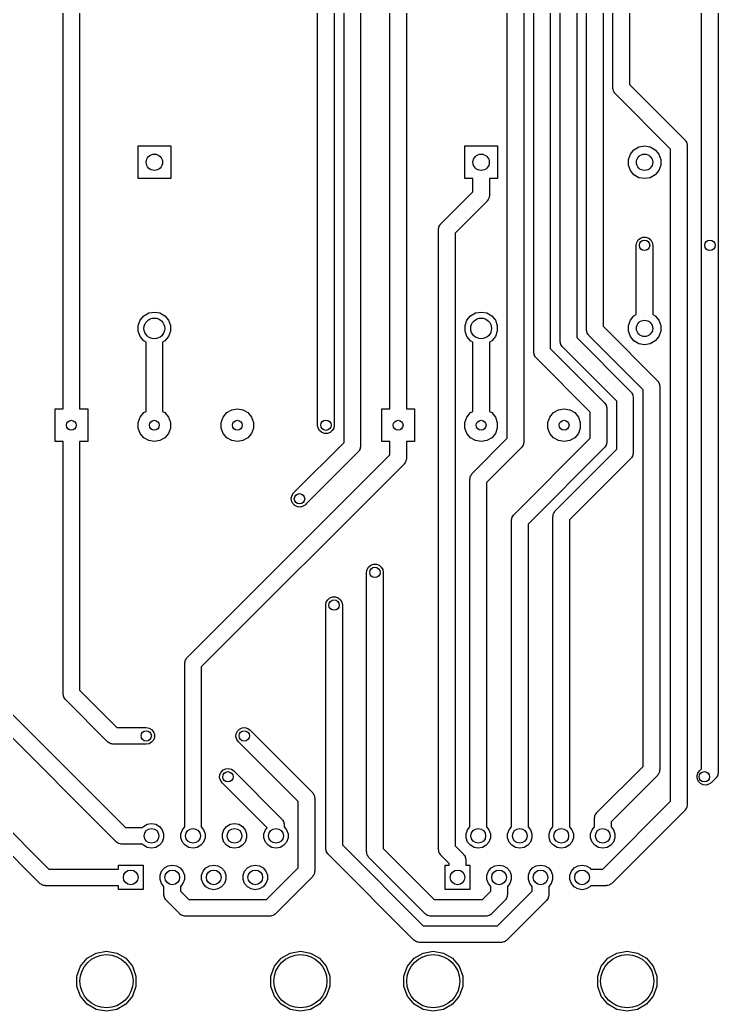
# Model space of a CAD drawing. Extents: x 183 to 424, y -369 to -69.
# Drawn here: x 381.3 to 424, y -366.8 to -306.2 of the extents above; entities that cross this region are included whole.
import ezdxf

# ---------------------------------------------------------------- set-up
doc = ezdxf.new("R2010")
doc.units = 0
doc.header["$MEASUREMENT"] = 0
doc.layers.add('BLACK', color=7, linetype='CONTINUOUS')

msp = doc.modelspace()

# ---------------------------------------------------------------- linework, layer by layer
at = {"layer": 'Black'}
for p, q in [((402.124, -189.052), (402.124, -332.268)), ((401.108, -332.058), (401.108, -189.262)), ((399.492, -331), (399.492, -253.615)), ((400.508, -253.405), (400.508, -331)), ((422.992, -352.013), (422.992, -294.29)), ((424.008, -294.08), (424.008, -352.224)), ((383.912, -330), (383.912, -297)), ((384.928, -297), (384.928, -330)), ((403.912, -330), (403.912, -297)), ((404.928, -297), (404.928, -330)), ((414.332, -325.855), (414.332, -298.84)), ((415.348, -299.05), (415.348, -325.644)), ((415.948, -325.155), (415.948, -299.509)), ((416.964, -299.72), (416.964, -324.945)), ((417.564, -310.373), (417.564, -300.179)), ((418.58, -300.389), (418.58, -310.163)), ((412.716, -326.524), (412.716, -302.149)), ((413.732, -301.939), (413.732, -326.314)), ((411.1, -331.801), (411.1, -302.818)), ((412.116, -302.608), (412.116, -332.012)), ((417.568, -310.395), (417.564, -310.373)), ((418.58, -310.163), (421.967, -313.549)), ((417.566, -310.417), (417.568, -310.395)), ((417.583, -310.481), (417.566, -310.417)), ((417.595, -310.547), (417.583, -310.481)), ((417.606, -310.566), (417.595, -310.547)), ((417.612, -310.588), (417.606, -310.566)), ((417.65, -310.642), (417.612, -310.588)), ((417.683, -310.699), (417.65, -310.642)), ((417.7, -310.714), (417.683, -310.699)), ((417.713, -310.732), (417.7, -310.714)), ((421.099, -314.119), (417.713, -310.732)), ((388.501, -315.919), (388.501, -313.921)), ((388.501, -313.921), (390.499, -313.921)), ((390.499, -313.921), (390.499, -315.919)), ((408.501, -315.919), (408.501, -313.921)), ((408.501, -313.921), (410.499, -313.921)), ((410.499, -313.921), (410.499, -315.919)), ((418.855, -314.151), (419.157, -313.977)), ((419.157, -313.977), (419.5, -313.917)), ((419.5, -313.917), (419.843, -313.977)), ((419.843, -313.977), (420.145, -314.151)), ((421.967, -313.549), (421.98, -313.567)), ((421.98, -313.567), (421.997, -313.582)), ((421.997, -313.582), (422.03, -313.639)), ((422.03, -313.639), (422.068, -313.694)), ((422.068, -313.694), (422.074, -313.715)), ((422.074, -313.715), (422.085, -313.735)), ((422.085, -313.735), (422.096, -313.8)), ((422.096, -313.8), (422.114, -313.864)), ((422.114, -313.864), (422.112, -313.886)), ((422.112, -313.886), (422.115, -313.908)), ((422.115, -313.908), (422.115, -354.198)), ((418.512, -314.746), (418.631, -314.418)), ((418.631, -314.418), (418.855, -314.151)), ((420.145, -314.151), (420.369, -314.418)), ((420.369, -314.418), (420.488, -314.746)), ((421.099, -353.988), (421.099, -314.119)), ((418.512, -315.094), (418.512, -314.746)), ((418.631, -315.422), (418.512, -315.094)), ((420.488, -315.094), (420.369, -315.422)), ((420.488, -314.746), (420.488, -315.094)), ((418.855, -315.689), (418.631, -315.422)), ((419.157, -315.863), (418.855, -315.689)), ((420.145, -315.689), (419.843, -315.863)), ((420.369, -315.422), (420.145, -315.689)), ((390.499, -315.919), (388.501, -315.919)), ((408.992, -315.919), (408.501, -315.919)), ((408.992, -316.725), (408.992, -315.919)), ((410.499, -315.919), (410.008, -315.919)), ((410.008, -315.919), (410.008, -316.935)), ((419.5, -315.923), (419.157, -315.863)), ((419.843, -315.863), (419.5, -315.923)), ((407.033, -318.684), (408.992, -316.725)), ((409.989, -317.044), (409.977, -317.109)), ((410.006, -316.98), (409.989, -317.044)), ((410.008, -316.935), (410.004, -316.957)), ((410.004, -316.957), (410.006, -316.98)), ((409.859, -317.295), (407.9, -319.254)), ((409.872, -317.276), (409.859, -317.295)), ((409.889, -317.262), (409.872, -317.276)), ((409.922, -317.205), (409.889, -317.262)), ((409.96, -317.15), (409.922, -317.205)), ((409.966, -317.129), (409.96, -317.15)), ((409.977, -317.109), (409.966, -317.129)), ((406.903, -318.935), (406.915, -318.87)), ((406.915, -318.87), (406.926, -318.85)), ((406.926, -318.85), (406.932, -318.829)), ((406.932, -318.829), (406.97, -318.774)), ((406.97, -318.774), (407.003, -318.717)), ((407.003, -318.717), (407.02, -318.703)), ((407.02, -318.703), (407.033, -318.684)), ((406.884, -319.043), (406.888, -319.021)), ((406.884, -356.928), (406.884, -319.043)), ((406.886, -318.999), (406.903, -318.935)), ((406.888, -319.021), (406.886, -318.999)), ((407.9, -319.254), (407.9, -356.717)), ((418.992, -320), (419.023, -319.826)), ((418.992, -324.232), (418.992, -320)), ((419.023, -319.826), (419.111, -319.673)), ((419.111, -319.673), (419.246, -319.56)), ((419.246, -319.56), (419.412, -319.5)), ((419.412, -319.5), (419.588, -319.5)), ((419.588, -319.5), (419.754, -319.56)), ((419.754, -319.56), (419.889, -319.673)), ((419.889, -319.673), (419.977, -319.826)), ((419.977, -319.826), (420.008, -320)), ((420.008, -320), (420.008, -324.232)), ((388.631, -324.578), (388.855, -324.311)), ((388.855, -324.311), (389.157, -324.137)), ((389.157, -324.137), (389.5, -324.077)), ((389.5, -324.077), (389.843, -324.137)), ((389.843, -324.137), (390.145, -324.311)), ((390.145, -324.311), (390.369, -324.578)), ((408.631, -324.578), (408.855, -324.311)), ((408.855, -324.311), (409.157, -324.137)), ((409.157, -324.137), (409.5, -324.077)), ((409.5, -324.077), (409.843, -324.137)), ((409.843, -324.137), (410.145, -324.311)), ((410.145, -324.311), (410.369, -324.578)), ((418.631, -324.578), (418.855, -324.311)), ((418.855, -324.311), (418.992, -324.232)), ((420.008, -324.232), (420.145, -324.311)), ((420.145, -324.311), (420.369, -324.578)), ((388.512, -324.906), (388.631, -324.578)), ((388.512, -325.254), (388.512, -324.906)), ((390.369, -324.578), (390.488, -324.906)), ((390.488, -324.906), (390.488, -325.254)), ((408.512, -324.906), (408.631, -324.578)), ((408.512, -325.254), (408.512, -324.906)), ((410.369, -324.578), (410.488, -324.906)), ((410.488, -324.906), (410.488, -325.254)), ((418.512, -324.906), (418.631, -324.578)), ((418.512, -325.254), (418.512, -324.906)), ((420.369, -324.578), (420.488, -324.906)), ((420.488, -324.906), (420.488, -325.254)), ((388.631, -325.582), (388.512, -325.254)), ((390.488, -325.254), (390.369, -325.582)), ((408.631, -325.582), (408.512, -325.254)), ((410.488, -325.254), (410.369, -325.582)), ((415.952, -325.177), (415.948, -325.155)), ((415.95, -325.199), (415.952, -325.177)), ((415.967, -325.264), (415.95, -325.199)), ((415.979, -325.329), (415.967, -325.264)), ((415.99, -325.348), (415.979, -325.329)), ((415.996, -325.37), (415.99, -325.348)), ((416.034, -325.424), (415.996, -325.37)), ((416.067, -325.482), (416.034, -325.424)), ((416.084, -325.496), (416.067, -325.482)), ((416.097, -325.514), (416.084, -325.496)), ((419.412, -328.83), (416.097, -325.514)), ((416.964, -324.945), (420.279, -328.26)), ((418.631, -325.582), (418.512, -325.254)), ((420.488, -325.254), (420.369, -325.582)), ((388.855, -325.849), (388.631, -325.582)), ((388.992, -325.928), (388.855, -325.849)), ((388.992, -330.152), (388.992, -325.928)), ((390.145, -325.849), (390.008, -325.928)), ((390.008, -325.928), (390.008, -330.152)), ((390.369, -325.582), (390.145, -325.849)), ((408.855, -325.849), (408.631, -325.582)), ((408.992, -325.928), (408.855, -325.849)), ((408.992, -330.152), (408.992, -325.928)), ((410.145, -325.849), (410.008, -325.928)), ((410.008, -325.928), (410.008, -330.152)), ((410.369, -325.582), (410.145, -325.849)), ((414.336, -325.877), (414.332, -325.855)), ((414.334, -325.899), (414.336, -325.877)), ((414.351, -325.963), (414.334, -325.899)), ((414.363, -326.029), (414.351, -325.963)), ((414.374, -326.048), (414.363, -326.029)), ((414.38, -326.069), (414.374, -326.048)), ((414.418, -326.124), (414.38, -326.069)), ((414.451, -326.181), (414.418, -326.124)), ((415.348, -325.644), (418.663, -328.96)), ((418.855, -325.849), (418.631, -325.582)), ((419.157, -326.023), (418.855, -325.849)), ((419.5, -326.083), (419.157, -326.023)), ((419.843, -326.023), (419.5, -326.083)), ((420.145, -325.849), (419.843, -326.023)), ((420.369, -325.582), (420.145, -325.849)), ((412.72, -326.546), (412.716, -326.524)), ((412.718, -326.568), (412.72, -326.546)), ((412.735, -326.633), (412.718, -326.568)), ((412.747, -326.698), (412.735, -326.633)), ((412.758, -326.717), (412.747, -326.698)), ((412.764, -326.739), (412.758, -326.717)), ((412.802, -326.793), (412.764, -326.739)), ((413.732, -326.314), (417.047, -329.629)), ((414.468, -326.196), (414.451, -326.181)), ((414.481, -326.214), (414.468, -326.196)), ((417.796, -329.529), (414.481, -326.214)), ((412.835, -326.851), (412.802, -326.793)), ((412.852, -326.865), (412.835, -326.851)), ((412.865, -326.883), (412.852, -326.865)), ((416.18, -330.199), (412.865, -326.883)), ((420.279, -328.26), (420.292, -328.278)), ((420.292, -328.278), (420.309, -328.293)), ((420.309, -328.293), (420.342, -328.35)), ((420.342, -328.35), (420.38, -328.404)), ((420.38, -328.404), (420.386, -328.426)), ((420.386, -328.426), (420.397, -328.445)), ((420.397, -328.445), (420.409, -328.511)), ((420.409, -328.511), (420.426, -328.575)), ((418.663, -328.96), (418.676, -328.978)), ((418.676, -328.978), (418.693, -328.992)), ((418.693, -328.992), (418.726, -329.05)), ((418.726, -329.05), (418.764, -329.104)), ((418.764, -329.104), (418.77, -329.126)), ((418.77, -329.126), (418.781, -329.145)), ((418.781, -329.145), (418.793, -329.21)), ((419.412, -351.863), (419.412, -328.83)), ((420.426, -328.575), (420.424, -328.597)), ((420.424, -328.597), (420.428, -328.619)), ((420.428, -328.619), (420.428, -352.074)), ((417.047, -329.629), (417.06, -329.647)), ((417.06, -329.647), (417.077, -329.662)), ((417.077, -329.662), (417.11, -329.719)), ((417.11, -329.719), (417.148, -329.773)), ((417.148, -329.773), (417.154, -329.795)), ((417.796, -332.471), (417.796, -329.529)), ((418.793, -329.21), (418.81, -329.275)), ((418.81, -329.275), (418.808, -329.297)), ((418.808, -329.297), (418.812, -329.319)), ((418.812, -329.319), (418.812, -332.681)), ((383.42, -332), (383.42, -330)), ((383.42, -330), (383.912, -330)), ((384.928, -330), (385.42, -330)), ((385.42, -330), (385.42, -332)), ((388.631, -330.498), (388.855, -330.231)), ((388.855, -330.231), (388.992, -330.152)), ((390.008, -330.152), (390.145, -330.231)), ((390.145, -330.231), (390.369, -330.498)), ((393.711, -330.498), (393.935, -330.231)), ((393.935, -330.231), (394.237, -330.057)), ((394.237, -330.057), (394.58, -329.996)), ((394.58, -329.996), (394.923, -330.057)), ((394.923, -330.057), (395.225, -330.231)), ((395.225, -330.231), (395.449, -330.498)), ((403.42, -332), (403.42, -330)), ((403.42, -330), (403.912, -330)), ((404.928, -330), (405.42, -330)), ((405.42, -330), (405.42, -332)), ((408.631, -330.498), (408.855, -330.231)), ((408.855, -330.231), (408.992, -330.152)), ((410.008, -330.152), (410.145, -330.231)), ((410.145, -330.231), (410.369, -330.498)), ((413.711, -330.498), (413.935, -330.231)), ((413.935, -330.231), (414.237, -330.057)), ((414.237, -330.057), (414.58, -329.996)), ((414.58, -329.996), (414.923, -330.057)), ((414.923, -330.057), (415.225, -330.231)), ((415.225, -330.231), (415.449, -330.498)), ((416.18, -331.801), (416.18, -330.199)), ((417.154, -329.795), (417.165, -329.814)), ((417.165, -329.814), (417.177, -329.88)), ((417.177, -329.88), (417.194, -329.944)), ((417.194, -329.944), (417.192, -329.966)), ((417.192, -329.966), (417.196, -329.988)), ((417.196, -329.988), (417.196, -332.012)), ((388.511, -330.826), (388.631, -330.498)), ((388.511, -331.174), (388.511, -330.826)), ((390.369, -330.498), (390.489, -330.826)), ((390.489, -330.826), (390.489, -331.174)), ((393.591, -330.826), (393.711, -330.498)), ((393.591, -331.174), (393.591, -330.826)), ((395.449, -330.498), (395.569, -330.826)), ((395.569, -330.826), (395.569, -331.174)), ((408.511, -330.826), (408.631, -330.498)), ((408.511, -331.174), (408.511, -330.826)), ((410.369, -330.498), (410.489, -330.826)), ((410.489, -330.826), (410.489, -331.174)), ((413.591, -330.826), (413.711, -330.498)), ((413.591, -331.174), (413.591, -330.826)), ((415.449, -330.498), (415.569, -330.826)), ((415.569, -330.826), (415.569, -331.174)), ((388.631, -331.502), (388.511, -331.174)), ((388.855, -331.769), (388.631, -331.502)), ((390.369, -331.502), (390.145, -331.769)), ((390.489, -331.174), (390.369, -331.502)), ((393.711, -331.502), (393.591, -331.174)), ((393.935, -331.769), (393.711, -331.502)), ((395.449, -331.502), (395.225, -331.769)), ((395.569, -331.174), (395.449, -331.502)), ((399.523, -331.174), (399.492, -331)), ((399.611, -331.327), (399.523, -331.174)), ((399.746, -331.44), (399.611, -331.327)), ((399.912, -331.5), (399.746, -331.44)), ((400.088, -331.5), (399.912, -331.5)), ((400.254, -331.44), (400.088, -331.5)), ((400.389, -331.327), (400.254, -331.44)), ((400.477, -331.174), (400.389, -331.327)), ((400.508, -331), (400.477, -331.174)), ((408.631, -331.502), (408.511, -331.174)), ((408.855, -331.769), (408.631, -331.502)), ((410.369, -331.502), (410.145, -331.769)), ((410.489, -331.174), (410.369, -331.502)), ((413.711, -331.502), (413.591, -331.174)), ((413.935, -331.769), (413.711, -331.502)), ((415.449, -331.502), (415.225, -331.769)), ((415.569, -331.174), (415.449, -331.502)), ((383.912, -332), (383.42, -332)), ((383.912, -347.42), (383.912, -332)), ((385.42, -332), (384.928, -332)), ((384.928, -332), (384.928, -347.21)), ((389.157, -331.943), (388.855, -331.769)), ((389.5, -332.004), (389.157, -331.943)), ((389.843, -331.943), (389.5, -332.004)), ((390.145, -331.769), (389.843, -331.943)), ((394.237, -331.943), (393.935, -331.769)), ((394.58, -332.004), (394.237, -331.943)), ((394.923, -331.943), (394.58, -332.004)), ((395.225, -331.769), (394.923, -331.943)), ((398.083, -335.083), (401.108, -332.058)), ((403.912, -332), (403.42, -332)), ((403.912, -332.806), (403.912, -332)), ((405.42, -332), (404.928, -332)), ((404.928, -332), (404.928, -333.016)), ((409.157, -331.943), (408.855, -331.769)), ((408.966, -333.936), (411.1, -331.801)), ((409.5, -332.004), (409.157, -331.943)), ((409.843, -331.943), (409.5, -332.004)), ((410.145, -331.769), (409.843, -331.943)), ((411.506, -336.476), (416.18, -331.801)), ((412.074, -332.205), (412.068, -332.227)), ((412.085, -332.186), (412.074, -332.205)), ((412.097, -332.12), (412.085, -332.186)), ((412.114, -332.056), (412.097, -332.12)), ((412.116, -332.012), (412.112, -332.034)), ((412.112, -332.034), (412.114, -332.056)), ((414.237, -331.943), (413.935, -331.769)), ((414.58, -332.004), (414.237, -331.943)), ((414.923, -331.943), (414.58, -332.004)), ((415.225, -331.769), (414.923, -331.943)), ((417.154, -332.205), (417.148, -332.227)), ((417.165, -332.186), (417.154, -332.205)), ((417.177, -332.12), (417.165, -332.186)), ((417.194, -332.056), (417.177, -332.12)), ((417.196, -332.012), (417.192, -332.034)), ((417.192, -332.034), (417.194, -332.056)), ((357.649, -332.749), (383.042, -358.142)), ((364.928, -332.806), (387.724, -355.602)), ((391.506, -345.212), (403.912, -332.806)), ((401.975, -332.627), (398.801, -335.801)), ((401.988, -332.609), (401.975, -332.627)), ((402.005, -332.595), (401.988, -332.609)), ((402.038, -332.537), (402.005, -332.595)), ((402.076, -332.483), (402.038, -332.537)), ((402.082, -332.461), (402.076, -332.483)), ((402.093, -332.442), (402.082, -332.461)), ((402.105, -332.376), (402.093, -332.442)), ((402.122, -332.312), (402.105, -332.376)), ((402.124, -332.268), (402.12, -332.29)), ((402.12, -332.29), (402.122, -332.312)), ((411.967, -332.371), (409.833, -334.505)), ((411.98, -332.353), (411.967, -332.371)), ((411.997, -332.338), (411.98, -332.353)), ((412.03, -332.281), (411.997, -332.338)), ((412.068, -332.227), (412.03, -332.281)), ((417.047, -332.371), (412.373, -337.045)), ((414.046, -336.221), (417.796, -332.471)), ((417.06, -332.353), (417.047, -332.371)), ((417.077, -332.338), (417.06, -332.353)), ((417.11, -332.281), (417.077, -332.338)), ((417.148, -332.227), (417.11, -332.281)), ((418.793, -332.79), (418.781, -332.855)), ((418.81, -332.725), (418.793, -332.79)), ((418.812, -332.681), (418.808, -332.703)), ((418.808, -332.703), (418.81, -332.725)), ((387.155, -356.469), (364.061, -333.375)), ((404.779, -333.375), (392.373, -345.781)), ((404.792, -333.357), (404.779, -333.375)), ((404.809, -333.343), (404.792, -333.357)), ((404.842, -333.285), (404.809, -333.343)), ((404.88, -333.231), (404.842, -333.285)), ((404.886, -333.209), (404.88, -333.231)), ((404.897, -333.19), (404.886, -333.209)), ((404.909, -333.124), (404.897, -333.19)), ((404.926, -333.06), (404.909, -333.124)), ((404.928, -333.016), (404.924, -333.038)), ((404.924, -333.038), (404.926, -333.06)), ((418.663, -333.04), (414.913, -336.791)), ((418.676, -333.022), (418.663, -333.04)), ((418.693, -333.008), (418.676, -333.022)), ((418.726, -332.95), (418.693, -333.008)), ((418.764, -332.896), (418.726, -332.95)), ((418.77, -332.874), (418.764, -332.896)), ((418.781, -332.855), (418.77, -332.874)), ((382.473, -359.009), (357.079, -333.616)), ((408.903, -334.026), (408.936, -333.968)), ((408.936, -333.968), (408.953, -333.954)), ((408.953, -333.954), (408.966, -333.936)), ((408.817, -334.295), (408.821, -334.273)), ((408.817, -355.561), (408.817, -334.295)), ((408.819, -334.251), (408.836, -334.186)), ((408.821, -334.273), (408.819, -334.251)), ((408.836, -334.186), (408.848, -334.121)), ((408.848, -334.121), (408.859, -334.102)), ((408.859, -334.102), (408.865, -334.08)), ((408.865, -334.08), (408.903, -334.026)), ((409.833, -334.505), (409.833, -355.561)), ((397.924, -335.285), (398.025, -335.141)), ((398.025, -335.141), (398.083, -335.083)), ((398.083, -335.083), (398.083, -335.083)), ((397.878, -335.456), (397.924, -335.285)), ((397.893, -335.631), (397.878, -335.456)), ((397.968, -335.791), (397.893, -335.631)), ((398.093, -335.916), (397.968, -335.791)), ((398.801, -335.801), (398.743, -335.859)), ((398.801, -335.801), (398.801, -335.801)), ((398.801, -335.801), (398.801, -335.801)), ((398.253, -335.991), (398.093, -335.916)), ((398.428, -336.006), (398.253, -335.991)), ((398.599, -335.96), (398.428, -336.006)), ((398.743, -335.859), (398.599, -335.96)), ((413.916, -336.472), (413.928, -336.406)), ((413.928, -336.406), (413.939, -336.387)), ((413.939, -336.387), (413.945, -336.366)), ((413.945, -336.366), (413.983, -336.311)), ((413.983, -336.311), (414.016, -336.254)), ((414.016, -336.254), (414.033, -336.239)), ((414.033, -336.239), (414.046, -336.221)), ((411.357, -336.835), (411.361, -336.813)), ((411.357, -355.561), (411.357, -336.835)), ((411.359, -336.791), (411.376, -336.726)), ((411.361, -336.813), (411.359, -336.791)), ((411.376, -336.726), (411.388, -336.661)), ((411.388, -336.661), (411.399, -336.642)), ((411.399, -336.642), (411.405, -336.62)), ((411.405, -336.62), (411.443, -336.566)), ((411.443, -336.566), (411.476, -336.508)), ((411.476, -336.508), (411.493, -336.494)), ((411.493, -336.494), (411.506, -336.476)), ((412.373, -337.045), (412.373, -355.561)), ((413.897, -336.58), (413.901, -336.558)), ((413.897, -355.561), (413.897, -336.58)), ((413.899, -336.536), (413.916, -336.472)), ((413.901, -336.558), (413.899, -336.536)), ((414.913, -336.791), (414.913, -355.561)), ((402.492, -340), (402.523, -339.826)), ((402.492, -357.091), (402.492, -340)), ((402.523, -339.826), (402.611, -339.673)), ((402.611, -339.673), (402.746, -339.56)), ((402.746, -339.56), (402.912, -339.5)), ((402.912, -339.5), (403.088, -339.5)), ((403.088, -339.5), (403.254, -339.56)), ((403.254, -339.56), (403.389, -339.673)), ((403.389, -339.673), (403.477, -339.826)), ((403.477, -339.826), (403.508, -340)), ((403.508, -340), (403.508, -356.88)), ((399.992, -342), (400.023, -341.826)), ((400.023, -341.826), (400.111, -341.673)), ((400.111, -341.673), (400.246, -341.56)), ((400.246, -341.56), (400.412, -341.5)), ((400.412, -341.5), (400.588, -341.5)), ((400.588, -341.5), (400.754, -341.56)), ((400.754, -341.56), (400.889, -341.673)), ((400.889, -341.673), (400.977, -341.826)), ((400.977, -341.826), (401.008, -342)), ((399.992, -356.876), (399.992, -342)), ((401.008, -342), (401.008, -356.666)), ((391.359, -345.527), (391.376, -345.463)), ((391.361, -345.549), (391.359, -345.527)), ((391.376, -345.463), (391.388, -345.397)), ((391.388, -345.397), (391.399, -345.378)), ((391.399, -345.378), (391.405, -345.356)), ((391.405, -345.356), (391.443, -345.302)), ((391.443, -345.302), (391.476, -345.244)), ((391.476, -345.244), (391.493, -345.23)), ((391.493, -345.23), (391.506, -345.212)), ((391.357, -345.571), (391.361, -345.549)), ((391.357, -355.561), (391.357, -345.571)), ((392.373, -345.781), (392.373, -355.561)), ((384.928, -347.21), (387.21, -349.492)), ((383.916, -347.442), (383.912, -347.42)), ((383.914, -347.464), (383.916, -347.442)), ((383.931, -347.528), (383.914, -347.464)), ((383.943, -347.594), (383.931, -347.528)), ((383.954, -347.613), (383.943, -347.594)), ((383.96, -347.635), (383.954, -347.613)), ((383.998, -347.689), (383.96, -347.635)), ((384.031, -347.747), (383.998, -347.689)), ((384.048, -347.761), (384.031, -347.747)), ((384.061, -347.779), (384.048, -347.761)), ((386.641, -350.359), (384.061, -347.779)), ((387.21, -349.492), (389, -349.492)), ((389, -349.492), (389.174, -349.523)), ((389.174, -349.523), (389.327, -349.611)), ((389.327, -349.611), (389.44, -349.746)), ((389.44, -349.746), (389.5, -349.912)), ((394.509, -349.869), (394.584, -349.709)), ((394.584, -349.709), (394.709, -349.584)), ((394.709, -349.584), (394.869, -349.509)), ((394.869, -349.509), (395.044, -349.494)), ((395.044, -349.494), (395.215, -349.54)), ((395.215, -349.54), (395.359, -349.641)), ((395.359, -349.641), (399.163, -353.444)), ((386.659, -350.372), (386.641, -350.359)), ((386.673, -350.389), (386.659, -350.372)), ((386.731, -350.422), (386.673, -350.389)), ((389.327, -350.389), (389.174, -350.477)), ((389.44, -350.254), (389.327, -350.389)), ((389.5, -350.088), (389.44, -350.254)), ((389.5, -349.912), (389.5, -350.088)), ((394.494, -350.044), (394.509, -349.869)), ((394.54, -350.215), (394.494, -350.044)), ((394.641, -350.359), (394.54, -350.215)), ((398.296, -354.014), (394.641, -350.359)), ((386.785, -350.46), (386.731, -350.422)), ((386.807, -350.466), (386.785, -350.46)), ((386.826, -350.477), (386.807, -350.466)), ((386.892, -350.489), (386.826, -350.477)), ((386.956, -350.506), (386.892, -350.489)), ((386.978, -350.504), (386.956, -350.506)), ((387, -350.508), (386.978, -350.504)), ((389, -350.508), (387, -350.508)), ((389.174, -350.477), (389, -350.508)), ((393.509, -352.369), (393.584, -352.209)), ((393.584, -352.209), (393.709, -352.084)), ((393.709, -352.084), (393.869, -352.009)), ((393.869, -352.009), (394.044, -351.994)), ((394.044, -351.994), (394.215, -352.04)), ((394.215, -352.04), (394.359, -352.141)), ((394.359, -352.141), (397.304, -355.086)), ((416.586, -354.689), (419.412, -351.863)), ((420.409, -352.182), (420.397, -352.247)), ((420.426, -352.118), (420.409, -352.182)), ((420.428, -352.074), (420.424, -352.096)), ((420.424, -352.096), (420.426, -352.118)), ((422.763, -352.285), (422.864, -352.141)), ((422.864, -352.141), (422.992, -352.013)), ((393.494, -352.544), (393.509, -352.369)), ((393.54, -352.715), (393.494, -352.544)), ((393.641, -352.859), (393.54, -352.715)), ((420.279, -352.433), (417.453, -355.259)), ((420.292, -352.414), (420.279, -352.433)), ((420.309, -352.4), (420.292, -352.414)), ((420.342, -352.343), (420.309, -352.4)), ((420.38, -352.288), (420.342, -352.343)), ((420.386, -352.267), (420.38, -352.288)), ((420.397, -352.247), (420.386, -352.267)), ((422.717, -352.456), (422.721, -352.444)), ((422.721, -352.492), (422.717, -352.456)), ((422.721, -352.423), (422.742, -352.363)), ((422.721, -352.444), (422.721, -352.423)), ((422.721, -352.577), (422.721, -352.492)), ((422.73, -352.605), (422.721, -352.577)), ((422.733, -352.631), (422.73, -352.605)), ((422.767, -352.704), (422.733, -352.631)), ((422.742, -352.363), (422.763, -352.285)), ((422.774, -352.723), (422.767, -352.704)), ((422.778, -352.728), (422.774, -352.723)), ((422.807, -352.791), (422.778, -352.728)), ((422.932, -352.916), (422.807, -352.791)), ((423.859, -352.583), (423.583, -352.859)), ((423.872, -352.564), (423.859, -352.583)), ((423.889, -352.55), (423.872, -352.564)), ((423.922, -352.493), (423.889, -352.55)), ((423.96, -352.438), (423.922, -352.493)), ((423.966, -352.417), (423.96, -352.438)), ((423.977, -352.397), (423.966, -352.417)), ((423.989, -352.332), (423.977, -352.397)), ((424.006, -352.268), (423.989, -352.332)), ((424.008, -352.224), (424.004, -352.246)), ((424.004, -352.246), (424.006, -352.268)), ((396.394, -355.612), (393.641, -352.859)), ((423.092, -352.991), (422.932, -352.916)), ((423.268, -353.006), (423.092, -352.991)), ((423.438, -352.96), (423.268, -353.006)), ((423.583, -352.859), (423.438, -352.96)), ((398.296, -358.062), (398.296, -354.014)), ((399.163, -353.444), (399.176, -353.463)), ((399.176, -353.463), (399.193, -353.477)), ((399.193, -353.477), (399.226, -353.535)), ((399.226, -353.535), (399.264, -353.589)), ((399.264, -353.589), (399.27, -353.61)), ((399.27, -353.61), (399.281, -353.63)), ((399.281, -353.63), (399.292, -353.695)), ((399.292, -353.695), (399.31, -353.759)), ((399.31, -353.759), (399.308, -353.782)), ((399.308, -353.782), (399.312, -353.804)), ((399.312, -353.804), (399.312, -358.272)), ((416.945, -358.142), (421.099, -353.988)), ((421.967, -354.557), (417.515, -359.009)), ((421.98, -354.539), (421.967, -354.557)), ((421.997, -354.525), (421.98, -354.539)), ((422.03, -354.467), (421.997, -354.525)), ((422.068, -354.413), (422.03, -354.467)), ((422.074, -354.391), (422.068, -354.413)), ((422.085, -354.372), (422.074, -354.391)), ((422.096, -354.307), (422.085, -354.372)), ((422.114, -354.242), (422.096, -354.307)), ((422.115, -354.198), (422.112, -354.22)), ((422.112, -354.22), (422.114, -354.242)), ((397.304, -355.086), (397.317, -355.104)), ((397.317, -355.104), (397.334, -355.118)), ((397.334, -355.118), (397.367, -355.176)), ((397.367, -355.176), (397.405, -355.23)), ((397.405, -355.23), (397.411, -355.252)), ((416.437, -355.049), (416.441, -355.027)), ((416.437, -355.561), (416.437, -355.049)), ((416.439, -355.004), (416.456, -354.94)), ((416.441, -355.027), (416.439, -355.004)), ((416.456, -354.94), (416.468, -354.875)), ((416.468, -354.875), (416.479, -354.855)), ((416.479, -354.855), (416.485, -354.834)), ((416.485, -354.834), (416.523, -354.779)), ((416.523, -354.779), (416.556, -354.722)), ((416.556, -354.722), (416.573, -354.708)), ((416.573, -354.708), (416.586, -354.689)), ((387.724, -355.602), (388.783, -355.602)), ((388.783, -355.602), (388.841, -355.533)), ((388.841, -355.533), (389.067, -355.402)), ((389.067, -355.402), (389.325, -355.357)), ((389.325, -355.357), (389.583, -355.402)), ((389.583, -355.402), (389.809, -355.533)), ((389.809, -355.533), (389.977, -355.733)), ((389.977, -355.733), (390.067, -355.979)), ((391.123, -355.979), (391.213, -355.733)), ((391.213, -355.733), (391.357, -355.561)), ((392.373, -355.561), (392.517, -355.733)), ((392.517, -355.733), (392.607, -355.979)), ((393.663, -355.979), (393.753, -355.733)), ((393.753, -355.733), (393.921, -355.533)), ((393.921, -355.533), (394.147, -355.402)), ((394.147, -355.402), (394.405, -355.357)), ((394.405, -355.357), (394.663, -355.402)), ((394.663, -355.402), (394.889, -355.533)), ((394.889, -355.533), (395.057, -355.733)), ((395.057, -355.733), (395.147, -355.979)), ((396.203, -355.979), (396.293, -355.733)), ((396.293, -355.733), (396.394, -355.612)), ((397.411, -355.252), (397.422, -355.271)), ((397.422, -355.271), (397.434, -355.337)), ((397.434, -355.337), (397.451, -355.401)), ((397.451, -355.401), (397.449, -355.423)), ((397.449, -355.423), (397.453, -355.445)), ((397.453, -355.445), (397.453, -355.561)), ((397.453, -355.561), (397.597, -355.733)), ((397.597, -355.733), (397.687, -355.979)), ((408.583, -355.979), (408.673, -355.733)), ((408.673, -355.733), (408.817, -355.561)), ((409.833, -355.561), (409.977, -355.733)), ((409.977, -355.733), (410.067, -355.979)), ((411.123, -355.979), (411.213, -355.733)), ((411.213, -355.733), (411.357, -355.561)), ((412.373, -355.561), (412.517, -355.733)), ((412.517, -355.733), (412.607, -355.979)), ((413.663, -355.979), (413.753, -355.733)), ((413.753, -355.733), (413.897, -355.561)), ((414.913, -355.561), (415.057, -355.733)), ((415.057, -355.733), (415.147, -355.979)), ((416.203, -355.979), (416.293, -355.733)), ((416.293, -355.733), (416.437, -355.561)), ((417.453, -355.259), (417.453, -355.561)), ((417.453, -355.561), (417.597, -355.733)), ((417.597, -355.733), (417.687, -355.979)), ((390.067, -356.241), (389.977, -356.487)), ((390.067, -355.979), (390.067, -356.241)), ((391.123, -356.241), (391.123, -355.979)), ((391.213, -356.487), (391.123, -356.241)), ((392.607, -356.241), (392.517, -356.487)), ((392.607, -355.979), (392.607, -356.241)), ((393.663, -356.241), (393.663, -355.979)), ((393.753, -356.487), (393.663, -356.241)), ((395.147, -356.241), (395.057, -356.487)), ((395.147, -355.979), (395.147, -356.241)), ((396.203, -356.241), (396.203, -355.979)), ((396.293, -356.487), (396.203, -356.241)), ((397.687, -356.241), (397.597, -356.487)), ((397.687, -355.979), (397.687, -356.241)), ((408.583, -356.241), (408.583, -355.979)), ((408.673, -356.487), (408.583, -356.241)), ((410.067, -356.241), (409.977, -356.487)), ((410.067, -355.979), (410.067, -356.241)), ((411.123, -356.241), (411.123, -355.979)), ((411.213, -356.487), (411.123, -356.241)), ((412.607, -356.241), (412.517, -356.487)), ((412.607, -355.979), (412.607, -356.241)), ((413.663, -356.241), (413.663, -355.979)), ((413.753, -356.487), (413.663, -356.241)), ((415.147, -356.241), (415.057, -356.487)), ((415.147, -355.979), (415.147, -356.241)), ((416.203, -356.241), (416.203, -355.979)), ((416.293, -356.487), (416.203, -356.241)), ((417.687, -356.241), (417.597, -356.487)), ((417.687, -355.979), (417.687, -356.241)), ((387.173, -356.482), (387.155, -356.469)), ((387.187, -356.499), (387.173, -356.482)), ((387.245, -356.532), (387.187, -356.499)), ((387.299, -356.57), (387.245, -356.532)), ((387.321, -356.576), (387.299, -356.57)), ((387.34, -356.587), (387.321, -356.576)), ((387.406, -356.599), (387.34, -356.587)), ((387.47, -356.616), (387.406, -356.599)), ((387.492, -356.614), (387.47, -356.616)), ((387.514, -356.618), (387.492, -356.614)), ((388.783, -356.618), (387.514, -356.618)), ((388.841, -356.687), (388.783, -356.618)), ((389.067, -356.818), (388.841, -356.687)), ((389.325, -356.863), (389.067, -356.818)), ((389.583, -356.818), (389.325, -356.863)), ((389.809, -356.687), (389.583, -356.818)), ((389.977, -356.487), (389.809, -356.687)), ((391.381, -356.687), (391.213, -356.487)), ((391.607, -356.818), (391.381, -356.687)), ((391.865, -356.863), (391.607, -356.818)), ((392.123, -356.818), (391.865, -356.863)), ((392.349, -356.687), (392.123, -356.818)), ((392.517, -356.487), (392.349, -356.687)), ((393.921, -356.687), (393.753, -356.487)), ((394.147, -356.818), (393.921, -356.687)), ((394.405, -356.863), (394.147, -356.818)), ((394.663, -356.818), (394.405, -356.863)), ((394.889, -356.687), (394.663, -356.818)), ((395.057, -356.487), (394.889, -356.687)), ((396.461, -356.687), (396.293, -356.487)), ((396.687, -356.818), (396.461, -356.687)), ((396.945, -356.863), (396.687, -356.818)), ((397.203, -356.818), (396.945, -356.863)), ((397.429, -356.687), (397.203, -356.818)), ((397.597, -356.487), (397.429, -356.687)), ((399.996, -356.898), (399.992, -356.876)), ((399.994, -356.92), (399.996, -356.898)), ((400.011, -356.984), (399.994, -356.92)), ((400.023, -357.05), (400.011, -356.984)), ((400.034, -357.069), (400.023, -357.05)), ((401.008, -356.666), (405.959, -361.617)), ((403.508, -356.88), (406.628, -360.001)), ((406.888, -356.95), (406.884, -356.928)), ((406.886, -356.972), (406.888, -356.95)), ((406.903, -357.036), (406.886, -356.972)), ((406.915, -357.101), (406.903, -357.036)), ((407.9, -356.717), (408.414, -357.231)), ((408.841, -356.687), (408.673, -356.487)), ((409.067, -356.818), (408.841, -356.687)), ((409.325, -356.863), (409.067, -356.818)), ((409.583, -356.818), (409.325, -356.863)), ((409.809, -356.687), (409.583, -356.818)), ((409.977, -356.487), (409.809, -356.687)), ((411.381, -356.687), (411.213, -356.487)), ((411.607, -356.818), (411.381, -356.687)), ((411.865, -356.863), (411.607, -356.818)), ((412.123, -356.818), (411.865, -356.863)), ((412.349, -356.687), (412.123, -356.818)), ((412.517, -356.487), (412.349, -356.687)), ((413.921, -356.687), (413.753, -356.487)), ((414.147, -356.818), (413.921, -356.687)), ((414.405, -356.863), (414.147, -356.818)), ((414.663, -356.818), (414.405, -356.863)), ((414.889, -356.687), (414.663, -356.818)), ((415.057, -356.487), (414.889, -356.687)), ((416.461, -356.687), (416.293, -356.487)), ((416.687, -356.818), (416.461, -356.687)), ((416.945, -356.863), (416.687, -356.818)), ((417.203, -356.818), (416.945, -356.863)), ((417.429, -356.687), (417.203, -356.818)), ((417.597, -356.487), (417.429, -356.687)), ((400.04, -357.091), (400.034, -357.069)), ((400.078, -357.145), (400.04, -357.091)), ((400.111, -357.202), (400.078, -357.145)), ((400.128, -357.217), (400.111, -357.202)), ((400.141, -357.235), (400.128, -357.217)), ((405.389, -362.484), (400.141, -357.235)), ((402.496, -357.113), (402.492, -357.091)), ((402.494, -357.135), (402.496, -357.113)), ((402.511, -357.199), (402.494, -357.135)), ((402.523, -357.264), (402.511, -357.199)), ((402.534, -357.284), (402.523, -357.264)), ((402.54, -357.305), (402.534, -357.284)), ((402.578, -357.36), (402.54, -357.305)), ((402.611, -357.417), (402.578, -357.36)), ((402.628, -357.431), (402.611, -357.417)), ((402.641, -357.45), (402.628, -357.431)), ((406.059, -360.868), (402.641, -357.45)), ((406.926, -357.121), (406.915, -357.101)), ((406.932, -357.142), (406.926, -357.121)), ((406.97, -357.197), (406.932, -357.142)), ((407.003, -357.254), (406.97, -357.197)), ((407.02, -357.269), (407.003, -357.254)), ((407.033, -357.287), (407.02, -357.269)), ((407.547, -357.801), (407.033, -357.287)), ((408.414, -357.231), (408.427, -357.25)), ((408.427, -357.25), (408.444, -357.264)), ((408.444, -357.264), (408.477, -357.322)), ((408.477, -357.322), (408.515, -357.376)), ((408.515, -357.376), (408.521, -357.398)), ((408.521, -357.398), (408.532, -357.417)), ((408.532, -357.417), (408.544, -357.482)), ((408.544, -357.482), (408.561, -357.546)), ((408.561, -357.546), (408.559, -357.569)), ((408.559, -357.569), (408.563, -357.591)), ((408.563, -357.591), (408.563, -357.899)), ((383.042, -358.142), (387.304, -358.142)), ((387.304, -358.142), (387.304, -357.899)), ((387.304, -357.899), (388.806, -357.899)), ((388.806, -357.899), (388.806, -359.401)), ((389.853, -358.519), (389.943, -358.273)), ((389.943, -358.273), (390.111, -358.073)), ((390.111, -358.073), (390.337, -357.942)), ((390.337, -357.942), (390.595, -357.897)), ((390.595, -357.897), (390.853, -357.942)), ((390.853, -357.942), (391.079, -358.073)), ((391.079, -358.073), (391.247, -358.273)), ((391.247, -358.273), (391.337, -358.519)), ((392.393, -358.519), (392.483, -358.273)), ((392.483, -358.273), (392.651, -358.073)), ((392.651, -358.073), (392.877, -357.942)), ((392.877, -357.942), (393.135, -357.897)), ((393.135, -357.897), (393.393, -357.942)), ((393.393, -357.942), (393.619, -358.073)), ((393.619, -358.073), (393.787, -358.273)), ((393.787, -358.273), (393.877, -358.519)), ((394.933, -358.519), (395.023, -358.273)), ((395.023, -358.273), (395.191, -358.073)), ((395.191, -358.073), (395.417, -357.942)), ((395.417, -357.942), (395.675, -357.897)), ((395.675, -357.897), (395.933, -357.942)), ((395.933, -357.942), (396.159, -358.073)), ((396.159, -358.073), (396.327, -358.273)), ((396.327, -358.273), (396.417, -358.519)), ((396.357, -360.001), (398.296, -358.062)), ((399.312, -358.272), (399.308, -358.294)), ((407.304, -359.401), (407.304, -357.899)), ((407.304, -357.899), (407.547, -357.899)), ((407.547, -357.899), (407.547, -357.801)), ((408.563, -357.899), (408.806, -357.899)), ((408.806, -357.899), (408.806, -359.401)), ((409.853, -358.519), (409.943, -358.273)), ((409.943, -358.273), (410.111, -358.073)), ((410.111, -358.073), (410.337, -357.942)), ((410.337, -357.942), (410.595, -357.897)), ((410.595, -357.897), (410.853, -357.942)), ((410.853, -357.942), (411.079, -358.073)), ((411.079, -358.073), (411.247, -358.273)), ((411.247, -358.273), (411.337, -358.519)), ((412.393, -358.519), (412.483, -358.273)), ((412.483, -358.273), (412.651, -358.073)), ((412.651, -358.073), (412.877, -357.942)), ((412.877, -357.942), (413.135, -357.897)), ((413.135, -357.897), (413.393, -357.942)), ((413.393, -357.942), (413.619, -358.073)), ((413.619, -358.073), (413.787, -358.273)), ((413.787, -358.273), (413.877, -358.519)), ((414.933, -358.519), (415.023, -358.273)), ((415.023, -358.273), (415.191, -358.073)), ((415.191, -358.073), (415.417, -357.942)), ((415.417, -357.942), (415.675, -357.897)), ((415.675, -357.897), (415.933, -357.942)), ((415.933, -357.942), (416.159, -358.073)), ((416.159, -358.073), (416.217, -358.142)), ((416.217, -358.142), (416.945, -358.142)), ((389.853, -358.781), (389.853, -358.519)), ((389.943, -359.027), (389.853, -358.781)), ((391.337, -358.781), (391.247, -359.027)), ((391.337, -358.519), (391.337, -358.781)), ((392.393, -358.781), (392.393, -358.519)), ((392.483, -359.027), (392.393, -358.781)), ((393.877, -358.781), (393.787, -359.027)), ((393.877, -358.519), (393.877, -358.781)), ((394.933, -358.781), (394.933, -358.519)), ((395.023, -359.027), (394.933, -358.781)), ((396.417, -358.781), (396.327, -359.027)), ((396.417, -358.519), (396.417, -358.781)), ((399.163, -358.631), (396.926, -360.868)), ((399.176, -358.613), (399.163, -358.631)), ((399.193, -358.599), (399.176, -358.613)), ((399.226, -358.541), (399.193, -358.599)), ((399.264, -358.487), (399.226, -358.541)), ((399.27, -358.465), (399.264, -358.487)), ((399.281, -358.446), (399.27, -358.465)), ((399.292, -358.38), (399.281, -358.446)), ((399.31, -358.316), (399.292, -358.38)), ((399.308, -358.294), (399.31, -358.316)), ((409.853, -358.781), (409.853, -358.519)), ((409.943, -359.027), (409.853, -358.781)), ((411.337, -358.781), (411.247, -359.027)), ((411.337, -358.519), (411.337, -358.781)), ((412.393, -358.781), (412.393, -358.519)), ((412.483, -359.027), (412.393, -358.781)), ((413.877, -358.781), (413.787, -359.027)), ((413.877, -358.519), (413.877, -358.781)), ((414.933, -358.781), (414.933, -358.519)), ((415.023, -359.027), (414.933, -358.781)), ((382.491, -359.022), (382.473, -359.009)), ((382.505, -359.039), (382.491, -359.022)), ((382.563, -359.072), (382.505, -359.039)), ((382.617, -359.11), (382.563, -359.072)), ((382.639, -359.116), (382.617, -359.11)), ((382.658, -359.127), (382.639, -359.116)), ((382.723, -359.139), (382.658, -359.127)), ((382.788, -359.156), (382.723, -359.139)), ((382.81, -359.154), (382.788, -359.156)), ((382.832, -359.158), (382.81, -359.154)), ((387.304, -359.158), (382.832, -359.158)), ((387.304, -359.401), (387.304, -359.158)), ((388.806, -359.401), (387.304, -359.401)), ((390.087, -359.199), (389.943, -359.027)), ((390.087, -359.711), (390.087, -359.199)), ((391.247, -359.027), (391.103, -359.199)), ((391.103, -359.199), (391.103, -359.501)), ((392.651, -359.227), (392.483, -359.027)), ((392.877, -359.358), (392.651, -359.227)), ((393.135, -359.403), (392.877, -359.358)), ((393.393, -359.358), (393.135, -359.403)), ((393.619, -359.227), (393.393, -359.358)), ((393.787, -359.027), (393.619, -359.227)), ((395.191, -359.227), (395.023, -359.027)), ((395.417, -359.358), (395.191, -359.227)), ((395.675, -359.403), (395.417, -359.358)), ((395.933, -359.358), (395.675, -359.403)), ((396.159, -359.227), (395.933, -359.358)), ((396.327, -359.027), (396.159, -359.227)), ((408.806, -359.401), (407.304, -359.401)), ((410.087, -359.199), (409.943, -359.027)), ((410.087, -359.501), (410.087, -359.199)), ((411.247, -359.027), (411.103, -359.199)), ((411.103, -359.199), (411.103, -359.711)), ((412.627, -359.199), (412.483, -359.027)), ((412.627, -359.501), (412.627, -359.199)), ((413.787, -359.027), (413.643, -359.199)), ((413.643, -359.199), (413.643, -359.711)), ((415.191, -359.227), (415.023, -359.027)), ((415.417, -359.358), (415.191, -359.227)), ((415.675, -359.403), (415.417, -359.358)), ((415.933, -359.358), (415.675, -359.403)), ((416.159, -359.227), (415.933, -359.358)), ((416.217, -359.158), (416.159, -359.227)), ((417.156, -359.158), (416.217, -359.158)), ((417.178, -359.154), (417.156, -359.158)), ((417.2, -359.156), (417.178, -359.154)), ((417.264, -359.139), (417.2, -359.156)), ((417.329, -359.127), (417.264, -359.139)), ((417.349, -359.116), (417.329, -359.127)), ((417.37, -359.11), (417.349, -359.116)), ((417.425, -359.072), (417.37, -359.11)), ((417.482, -359.039), (417.425, -359.072)), ((417.497, -359.022), (417.482, -359.039)), ((417.515, -359.009), (417.497, -359.022)), ((390.091, -359.733), (390.087, -359.711)), ((390.089, -359.756), (390.091, -359.733)), ((390.106, -359.82), (390.089, -359.756)), ((390.118, -359.885), (390.106, -359.82)), ((390.129, -359.905), (390.118, -359.885)), ((390.135, -359.926), (390.129, -359.905)), ((390.173, -359.981), (390.135, -359.926)), ((390.206, -360.038), (390.173, -359.981)), ((390.223, -360.052), (390.206, -360.038)), ((390.236, -360.071), (390.223, -360.052)), ((391.033, -360.868), (390.236, -360.071)), ((391.103, -359.501), (391.603, -360.001)), ((391.603, -360.001), (396.357, -360.001)), ((406.628, -360.001), (409.587, -360.001)), ((409.587, -360.001), (410.087, -359.501)), ((410.954, -360.071), (410.157, -360.868)), ((410.511, -361.617), (412.627, -359.501)), ((410.967, -360.052), (410.954, -360.071)), ((410.984, -360.038), (410.967, -360.052)), ((411.017, -359.981), (410.984, -360.038)), ((411.055, -359.926), (411.017, -359.981)), ((411.061, -359.905), (411.055, -359.926)), ((411.072, -359.885), (411.061, -359.905)), ((411.084, -359.82), (411.072, -359.885)), ((413.494, -360.071), (411.081, -362.484)), ((411.101, -359.756), (411.084, -359.82)), ((411.103, -359.711), (411.099, -359.733)), ((411.099, -359.733), (411.101, -359.756)), ((413.507, -360.052), (413.494, -360.071)), ((413.524, -360.038), (413.507, -360.052)), ((413.557, -359.981), (413.524, -360.038)), ((413.595, -359.926), (413.557, -359.981)), ((413.601, -359.905), (413.595, -359.926)), ((413.612, -359.885), (413.601, -359.905)), ((413.624, -359.82), (413.612, -359.885)), ((413.641, -359.756), (413.624, -359.82)), ((413.643, -359.711), (413.639, -359.733)), ((413.639, -359.733), (413.641, -359.756)), ((391.051, -360.881), (391.033, -360.868)), ((391.066, -360.898), (391.051, -360.881)), ((391.123, -360.931), (391.066, -360.898)), ((391.177, -360.969), (391.123, -360.931)), ((391.199, -360.975), (391.177, -360.969)), ((391.218, -360.986), (391.199, -360.975)), ((391.284, -360.997), (391.218, -360.986)), ((391.348, -361.015), (391.284, -360.997)), ((391.37, -361.013), (391.348, -361.015)), ((391.392, -361.017), (391.37, -361.013)), ((396.567, -361.017), (391.392, -361.017)), ((396.589, -361.013), (396.567, -361.017)), ((396.611, -361.015), (396.589, -361.013)), ((396.675, -360.997), (396.611, -361.015)), ((396.741, -360.986), (396.675, -360.997)), ((396.76, -360.975), (396.741, -360.986)), ((396.782, -360.969), (396.76, -360.975)), ((396.836, -360.931), (396.782, -360.969)), ((396.894, -360.898), (396.836, -360.931)), ((396.908, -360.881), (396.894, -360.898)), ((396.926, -360.868), (396.908, -360.881)), ((406.077, -360.881), (406.059, -360.868)), ((406.091, -360.898), (406.077, -360.881)), ((406.149, -360.931), (406.091, -360.898)), ((406.203, -360.969), (406.149, -360.931)), ((406.225, -360.975), (406.203, -360.969)), ((406.244, -360.986), (406.225, -360.975)), ((406.31, -360.997), (406.244, -360.986)), ((406.374, -361.015), (406.31, -360.997)), ((406.396, -361.013), (406.374, -361.015)), ((406.418, -361.017), (406.396, -361.013)), ((409.798, -361.017), (406.418, -361.017)), ((409.82, -361.013), (409.798, -361.017)), ((409.842, -361.015), (409.82, -361.013)), ((409.906, -360.997), (409.842, -361.015)), ((409.972, -360.986), (409.906, -360.997)), ((409.991, -360.975), (409.972, -360.986)), ((410.013, -360.969), (409.991, -360.975)), ((410.067, -360.931), (410.013, -360.969)), ((410.124, -360.898), (410.067, -360.931)), ((410.139, -360.881), (410.124, -360.898)), ((410.157, -360.868), (410.139, -360.881)), ((405.959, -361.617), (410.511, -361.617)), ((405.408, -362.497), (405.389, -362.484)), ((405.422, -362.514), (405.408, -362.497)), ((405.48, -362.547), (405.422, -362.514)), ((411.048, -362.514), (410.991, -362.547)), ((411.063, -362.497), (411.048, -362.514)), ((411.081, -362.484), (411.063, -362.497)), ((405.534, -362.585), (405.48, -362.547)), ((405.556, -362.591), (405.534, -362.585)), ((405.575, -362.602), (405.556, -362.591)), ((405.64, -362.613), (405.575, -362.602)), ((405.704, -362.631), (405.64, -362.613)), ((405.727, -362.629), (405.704, -362.631)), ((405.749, -362.633), (405.727, -362.629)), ((410.722, -362.633), (405.749, -362.633)), ((410.744, -362.629), (410.722, -362.633)), ((410.766, -362.631), (410.744, -362.629)), ((410.83, -362.613), (410.766, -362.631)), ((410.896, -362.602), (410.83, -362.613)), ((410.915, -362.591), (410.896, -362.602)), ((410.937, -362.585), (410.915, -362.591)), ((410.991, -362.547), (410.937, -362.585)), ((384.983, -364.084), (385.392, -363.597)), ((385.392, -363.597), (385.943, -363.279)), ((385.943, -363.279), (386.569, -363.168)), ((386.569, -363.168), (387.196, -363.279)), ((387.196, -363.279), (387.747, -363.597)), ((387.747, -363.597), (388.156, -364.084)), ((396.852, -364.084), (397.261, -363.597)), ((397.261, -363.597), (397.812, -363.279)), ((397.812, -363.279), (398.439, -363.168)), ((398.439, -363.168), (399.065, -363.279)), ((399.065, -363.279), (399.616, -363.597)), ((399.616, -363.597), (400.025, -364.084)), ((404.983, -364.084), (405.392, -363.597)), ((405.392, -363.597), (405.943, -363.279)), ((405.943, -363.279), (406.569, -363.168)), ((406.569, -363.168), (407.196, -363.279)), ((407.196, -363.279), (407.747, -363.597)), ((407.747, -363.597), (408.156, -364.084)), ((416.852, -364.084), (417.261, -363.597)), ((417.261, -363.597), (417.812, -363.279)), ((417.812, -363.279), (418.439, -363.168)), ((418.439, -363.168), (419.065, -363.279)), ((419.065, -363.279), (419.616, -363.597)), ((419.616, -363.597), (420.025, -364.084)), ((384.765, -364.682), (384.983, -364.084)), ((388.156, -364.084), (388.373, -364.682)), ((396.634, -364.682), (396.852, -364.084)), ((400.025, -364.084), (400.243, -364.682)), ((404.765, -364.682), (404.983, -364.084)), ((408.156, -364.084), (408.373, -364.682)), ((416.634, -364.682), (416.852, -364.084)), ((420.025, -364.084), (420.243, -364.682)), ((384.765, -365.318), (384.765, -364.682)), ((388.373, -364.682), (388.373, -365.318)), ((396.634, -365.318), (396.634, -364.682)), ((400.243, -364.682), (400.243, -365.318)), ((404.765, -365.318), (404.765, -364.682)), ((408.373, -364.682), (408.373, -365.318)), ((416.634, -365.318), (416.634, -364.682)), ((420.243, -364.682), (420.243, -365.318)), ((384.983, -365.916), (384.765, -365.318)), ((388.373, -365.318), (388.156, -365.916)), ((396.852, -365.916), (396.634, -365.318)), ((400.243, -365.318), (400.025, -365.916)), ((404.983, -365.916), (404.765, -365.318)), ((408.373, -365.318), (408.156, -365.916)), ((416.852, -365.916), (416.634, -365.318)), ((420.243, -365.318), (420.025, -365.916)), ((385.392, -366.403), (384.983, -365.916)), ((388.156, -365.916), (387.747, -366.403)), ((397.261, -366.403), (396.852, -365.916)), ((400.025, -365.916), (399.616, -366.403)), ((405.392, -366.403), (404.983, -365.916)), ((408.156, -365.916), (407.747, -366.403)), ((417.261, -366.403), (416.852, -365.916)), ((420.025, -365.916), (419.616, -366.403)), ((385.943, -366.721), (385.392, -366.403)), ((386.569, -366.832), (385.943, -366.721)), ((387.196, -366.721), (386.569, -366.832)), ((387.747, -366.403), (387.196, -366.721)), ((397.812, -366.721), (397.261, -366.403)), ((398.439, -366.832), (397.812, -366.721)), ((399.065, -366.721), (398.439, -366.832)), ((399.616, -366.403), (399.065, -366.721)), ((405.943, -366.721), (405.392, -366.403)), ((406.569, -366.832), (405.943, -366.721)), ((407.196, -366.721), (406.569, -366.832)), ((407.747, -366.403), (407.196, -366.721)), ((417.812, -366.721), (417.261, -366.403)), ((418.439, -366.832), (417.812, -366.721)), ((419.065, -366.721), (418.439, -366.832)), ((419.616, -366.403), (419.065, -366.721))]:
    msp.add_line(p, q, dxfattribs=at)
for centre, radius in [((389.5, -314.92), 0.5004), ((409.5, -314.92), 0.5004), ((419.5, -314.92), 0.5004), ((419.5, -320), 0.3175), ((423.5, -320), 0.3175), ((389.5, -325.08), 0.635), ((409.5, -325.08), 0.635), ((419.5, -325.08), 0.5004), ((384.42, -331), 0.3), ((389.5, -331), 0.3), ((394.58, -331), 0.3), ((400, -331), 0.3175), ((404.42, -331), 0.3), ((409.5, -331), 0.3), ((414.58, -331), 0.3), ((398.384, -335.5), 0.3175), ((403, -340), 0.3175), ((400.5, -342), 0.3175), ((389, -350), 0.3175), ((395, -350), 0.3175), ((394, -352.5), 0.3175), ((423.16, -352.5), 0.3175), ((389.325, -356.11), 0.4496), ((391.865, -356.11), 0.4496), ((394.405, -356.11), 0.4496), ((396.945, -356.11), 0.4496), ((409.325, -356.11), 0.4496), ((411.865, -356.11), 0.4496), ((414.405, -356.11), 0.4496), ((416.945, -356.11), 0.4496), ((388.055, -358.65), 0.4496), ((390.595, -358.65), 0.4496), ((393.135, -358.65), 0.4496), ((395.675, -358.65), 0.4496), ((408.055, -358.65), 0.4496), ((410.595, -358.65), 0.4496), ((413.135, -358.65), 0.4496), ((415.675, -358.65), 0.4496), ((386.569, -365), 1.6256), ((398.439, -365), 1.6256), ((406.569, -365), 1.6256), ((418.439, -365), 1.6256)]:
    msp.add_circle(centre, radius, dxfattribs=at)

doc.saveas('drawing.dxf')
